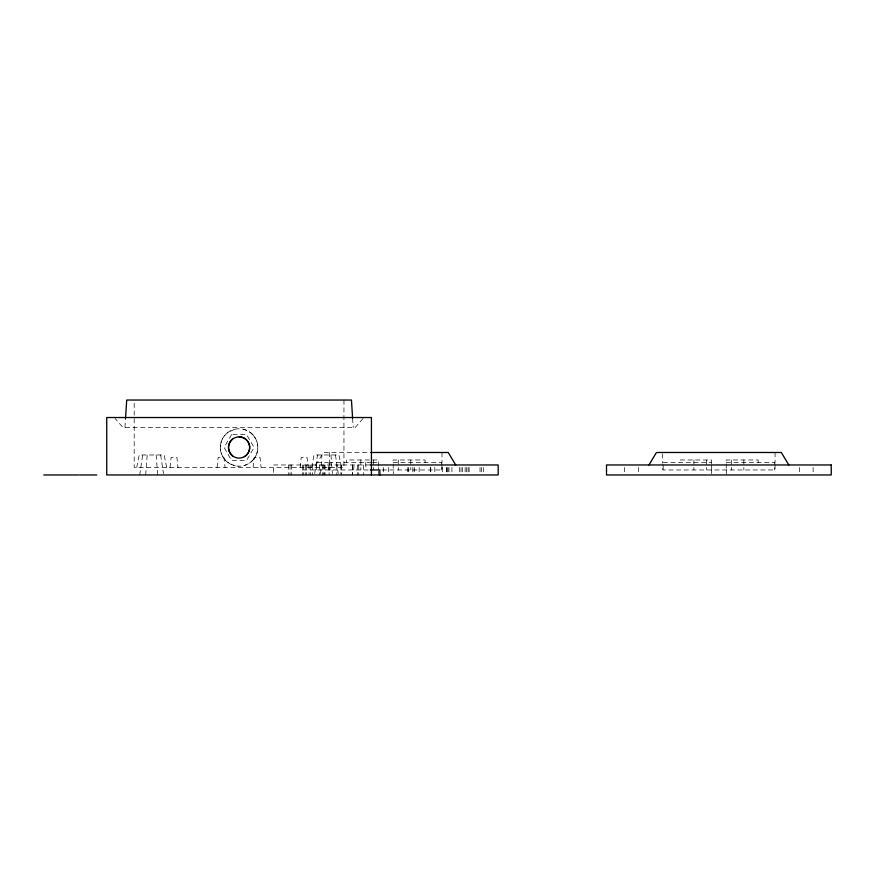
<?xml version="1.0" encoding="UTF-8"?>
<svg xmlns="http://www.w3.org/2000/svg" width="875" height="875" viewBox="0 0 875 875"><rect width="100%" height="100%" fill="white"/><g stroke="black" fill="none" stroke-linecap="round" stroke-linejoin="round"><path stroke-width="0.66" stroke-dasharray="4.38 3.28" d="M124.961 427.514L125.552 418.359M316.717 462.47L316.225 469.963L316.695 462.47L328.18 462.47L328.683 469.963M353.675 469.963L354.178 462.47M145.688 474.961L147.186 454.978M320.589 473.627L321.978 454.978M170.023 467.469L171.106 457.472L176.947 457.472L178.019 467.469M217.077 467.469L218.148 457.472L223.989 457.472L225.061 467.469M253.094 467.469L254.177 457.472L260.017 457.472L261.089 467.469M300.147 467.469L301.219 457.472L307.059 457.472L308.131 467.469M139.694 474.961L142.691 454.978M314.694 473.627L317.483 454.978M136.708 467.469L139.213 454.978L164.161 454.978L166.655 467.469M311.5 467.469L313.994 454.978L338.964 454.978L341.458 467.469M315.886 464.964L323.378 452.484L371.262 452.484M363.038 418.523L355.173 427.514L122.981 427.514L115.117 418.523M252.864 460.173L251.759 461.267A18.78 18.736 -90 0 1 246.608 464.636L243.677 465.642M234.478 429.33L227.577 432.709A18.802 18.659 -90 0 0 224.306 435.991L223.398 437.248A18.528 18.255 -90 0 0 223.398 457.734L224.306 458.992A18.802 18.659 -90 0 0 227.577 462.262L234.478 465.642A18.736 18.736 90 0 0 239.083 466.211M371.262 462.47L330.105 462.47L330.105 469.963M372.455 462.47L378.47 462.47M393.137 462.47L441.503 462.47L441.503 469.963M663.184 462.47L711.55 462.47M726.217 462.47L774.583 462.47L774.583 469.963M369.939 464.964L273.438 464.964L273.438 474.961M302.466 469.963L369.064 469.963M382.058 469.963L441.984 469.963L441.984 464.581M243.677 429.33L246.608 430.336M249.32 431.812L250.589 432.709A18.802 18.659 -90 0 1 253.859 435.991L254.756 437.248A18.528 18.255 90 0 1 254.767 457.734L253.859 458.992A18.802 18.659 -90 0 1 250.589 462.262L249.32 463.17A18.802 18.747 90 0 1 245.164 465.205A18.736 18.736 -90 0 1 233.002 465.227M252.864 434.809L251.759 433.705A18.736 18.736 -90 0 0 233.002 429.778M335.464 454.978L338.264 473.627M160.672 454.978L163.472 473.627M330.969 454.978L332.369 473.627M156.177 454.978L157.675 474.961M365.619 462.47L366.111 469.963M352.614 418.359L353.194 427.514M813.127 467.469L813.127 474.961M799.433 467.469L799.433 474.961M775.064 452.484L775.064 463.236M775.064 464.581L775.064 469.963L662.703 469.963L662.703 464.581M758.144 462.47L758.144 459.977L726.217 459.977L726.217 469.963M743.848 459.977L743.848 466.211M743.848 467.469L743.848 469.963M731.369 459.977L731.369 466.211M731.369 467.469L731.369 469.963M726.37 469.963L726.37 474.961M711.55 463.717L711.55 459.977L679.623 459.977L679.634 462.47M711.55 464.964L711.55 469.963M711.397 469.963L711.397 473.703M706.398 459.977L706.398 466.211M706.398 467.469L706.398 469.963M693.908 459.977L693.908 466.211M693.908 467.469L693.908 469.963M663.184 464.964L663.184 469.963M662.703 453.83L662.703 463.236M638.334 467.469L638.334 474.961M624.641 467.469L624.641 474.961M483.295 467.469L483.295 474.961M481.567 467.469L481.567 474.961M480.025 467.469L480.058 474.961M469.109 467.469L469.109 474.961M468.081 467.469L468.081 473.703M466.353 467.469L466.353 474.961M465.139 467.469L465.139 473.703M462.569 467.469L462.569 473.703M461.027 467.469L461.027 473.703M459.309 467.469L459.309 474.961M451.916 467.469L451.916 473.703M448.984 467.469L448.984 473.703M447.956 467.469L447.956 474.961M447.005 467.469L447.005 474.961M446.534 467.469L446.534 473.703M442.498 467.469L442.498 474.961M441.984 452.484L441.984 463.236M434.787 467.469L434.787 473.703M430.752 467.469L430.752 473.703M430.292 467.469L430.292 474.961M425.064 462.47L425.064 459.977L393.137 459.977L393.302 473.703M419.158 467.469L419.158 474.961M414.291 467.469L414.291 473.703M412.869 467.469L412.869 473.703M410.78 459.977L410.78 466.211M410.78 467.469L410.78 469.963M408.122 467.469L408.122 473.703M408.013 467.469L408.013 474.961M398.289 459.977L398.289 466.211M398.289 467.469L398.289 469.963M388.303 467.469L388.303 474.961M383.305 467.469L383.305 474.961M378.47 466.211L378.47 459.977L346.544 459.977L346.544 462.47M378.47 467.469L378.47 469.963M378.317 471.209L378.317 474.961M373.319 459.977L373.319 466.211M373.319 467.469L373.319 469.963M363.486 464.964L363.606 474.961M360.839 459.977L360.839 469.963M358.739 464.964L358.739 474.961M357.317 464.964L357.317 474.961M352.57 464.964L352.57 474.961M352.45 464.964L352.45 474.961M343.952 400.039L343.952 467.469L134.203 467.469L134.203 400.039M341.327 464.964L341.327 474.961M340.856 464.964L340.856 473.703M336.82 464.964L336.82 474.961M329.623 452.484L329.623 469.963M329.12 464.964L329.12 474.961M325.073 464.964L325.073 474.961M324.614 464.964L324.614 474.961M323.663 464.964L323.663 474.961M322.623 464.964L322.623 474.961M319.692 464.964L319.692 474.961M312.309 464.964L312.309 474.961M310.581 464.964L310.581 474.961M309.039 464.964L309.039 474.961M306.469 464.964L306.469 474.961M305.255 464.964L305.255 474.961M303.527 464.964L303.527 474.961M302.498 464.964L302.466 474.961M291.583 464.964L291.583 474.961M290.041 464.964L290.041 474.961M288.323 464.964L288.323 474.961M231.591 464.636A18.78 18.736 -90 0 1 226.428 461.267L225.302 460.173A18.648 18.506 -90 0 1 225.291 434.798L226.395 433.705A18.736 18.736 90 0 1 231.58 430.303M252.864 434.798A18.648 18.506 -90 0 1 252.864 460.184M231.591 434.514L224.098 447.486L231.591 460.458L246.575 460.458L254.067 447.486L246.575 434.514L231.591 434.514"/><path stroke-width="1.31" d="M125.552 418.359L126.711 400.039L351.444 400.039L352.614 418.359M648.966 464.964L656.458 452.484L781.309 452.484L788.802 464.964M232.619 439.064L231.58 439.983A10.598 10.566 -90 0 0 231.667 454.989L232.619 455.908A10.609 10.609 0 0 0 249.605 448.875A10.609 10.609 0 0 0 235.025 437.686A10.609 10.609 0 0 0 232.619 455.908M244.387 456.673L246.586 454.989A10.598 10.566 -90 0 0 246.586 439.983L244.387 438.298A10.588 10.588 0 0 0 239.083 436.877M370.978 452.484L448.23 452.484L455.722 464.964M370.409 464.964L498.17 464.964L498.17 474.961L106.739 474.961L106.739 417.528L371.427 417.528L371.427 474.961M370.267 469.963L379.87 469.963L379.87 474.961M43.75 474.961L79.089 474.961M80.041 474.961L96.753 474.961M831.25 464.964L606.517 464.964L606.517 474.961L831.25 474.961L831.25 464.964"/></g></svg>
